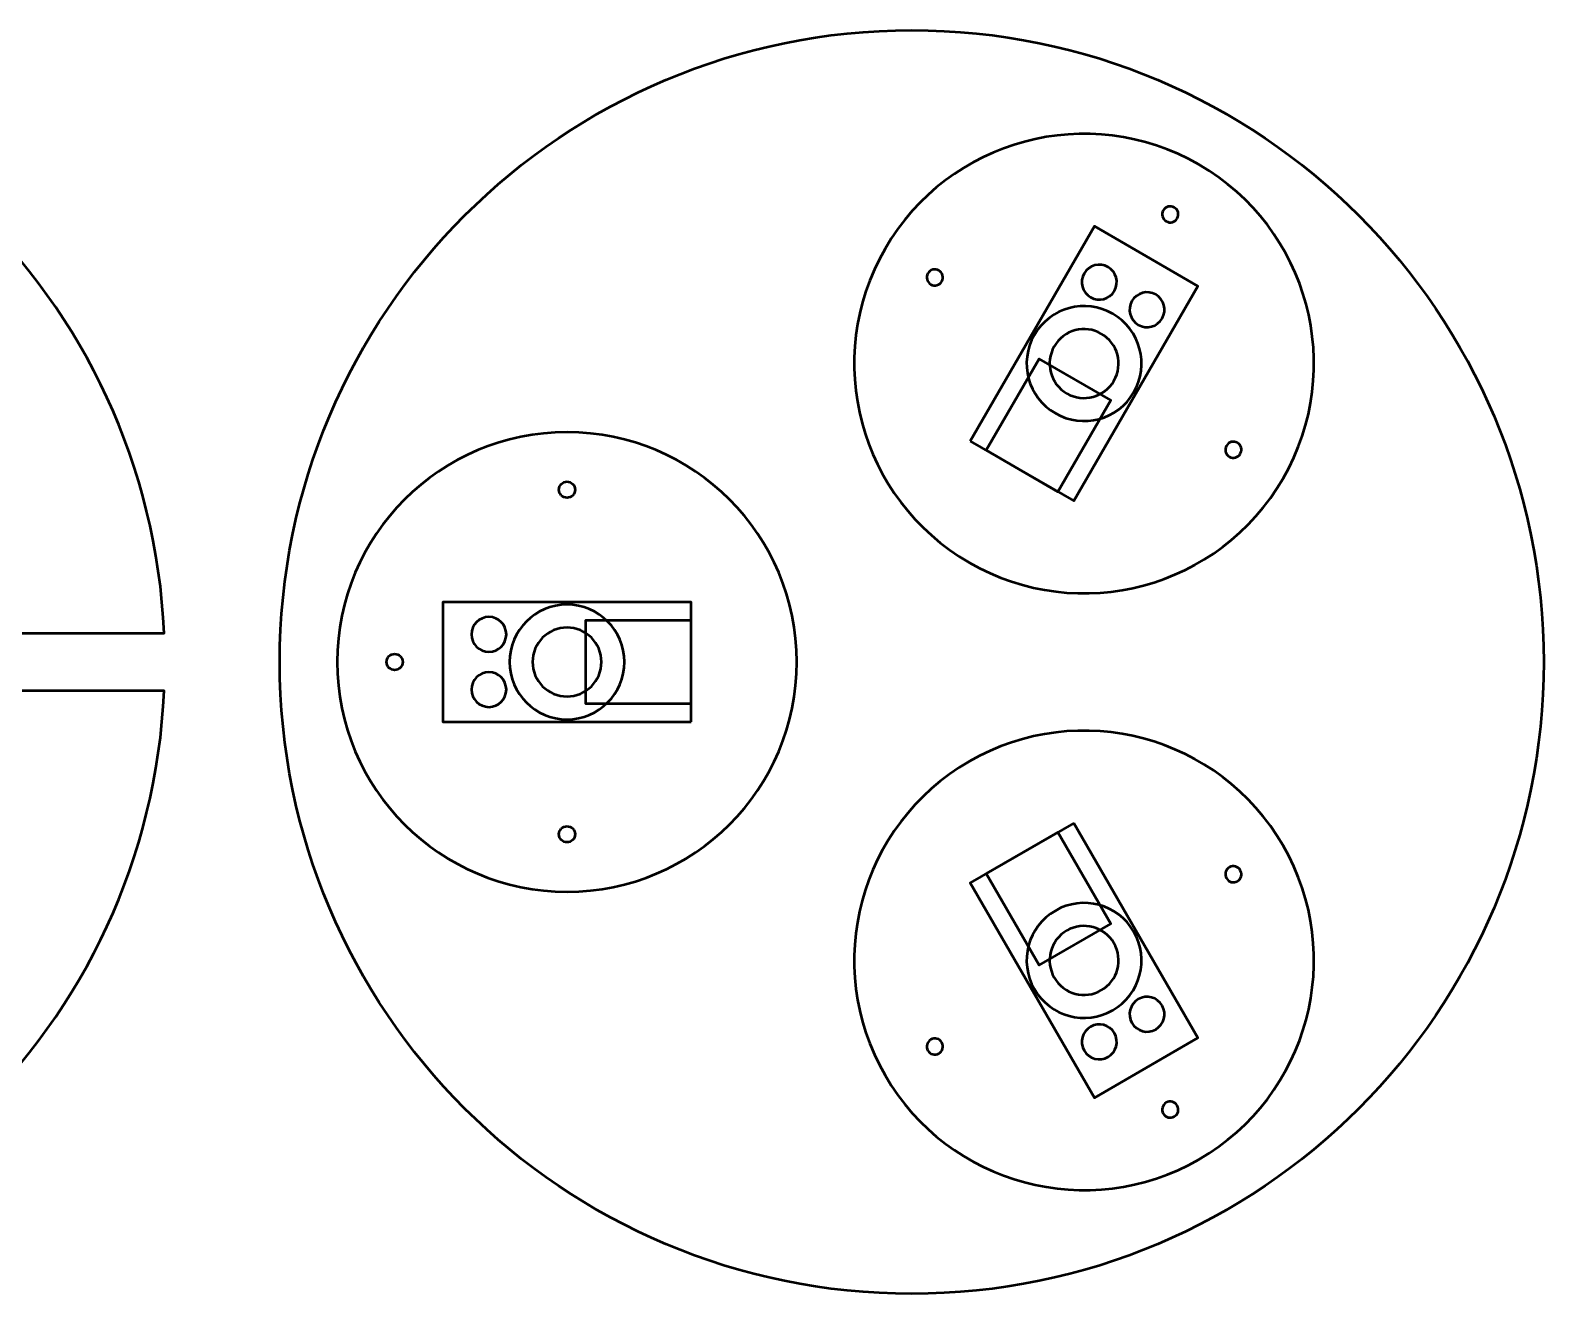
# Model space of a CAD drawing. Header units: centimetres. Extents: x -44 to 28.8, y -28.8 to 43.3.
# Drawn here: x -4.18 to 28.75, y -28.75 to -1.25 of the extents above; entities that cross this region are included whole.
import ezdxf

# ---------------------------------------------------------------- set-up
doc = ezdxf.new("R2010")
doc.units = ezdxf.units.CM
doc.header["$MEASUREMENT"] = 0
doc.layers.add('Layer 1', color=7, linetype='Continuous')

msp = doc.modelspace()

# ---------------------------------------------------------------- linework, layer by layer
at = {"layer": 'Layer 1', "lineweight": 53}
for centre, major_axis in [((15.00017, -15.00017), (0, 13.75016)), ((7.5, -11.25), (0, 0.175)), ((3.75, -15), (0, 0.175)), ((7.5, -18.75), (0, 0.175))]:
    msp.add_ellipse(centre, major_axis=major_axis, ratio=1, dxfattribs=at)
for points, knots in [([(-15, -1.25001), (-7.61545, -1.25001), (-1.59159, -7.07111), (-1.26476, -14.375), (-1.26476, -14.375), (-1.26476, -14.375), (-13.19578, -14.375), (-13.19578, -14.375), (-13.19578, -14.375), (-13.19578, -14.375), (-10.16747, -9.12981), (-10.16747, -9.12981), (-10.16747, -9.12981), (-9.82228, -8.53193), (-10.02712, -7.76746), (-10.625, -7.42228), (-10.625, -7.42228), (-11.22288, -7.07709), (-11.98735, -7.28193), (-12.33253, -7.87981), (-12.33253, -7.87981), (-12.33253, -7.87981), (-15.72169, -13.75), (-15.72169, -13.75), (-15.72169, -13.75), (-15.72169, -13.75), (-22.5, -13.75), (-22.5, -13.75), (-22.5, -13.75), (-23.19037, -13.75), (-23.75, -14.30963), (-23.75, -15), (-23.75, -15), (-23.75, -15.69037), (-23.19037, -16.25), (-22.5, -16.25), (-22.5, -16.25), (-22.5, -16.25), (-15.72169, -16.25), (-15.72169, -16.25), (-15.72169, -16.25), (-15.72169, -16.25), (-12.33253, -22.12019), (-12.33253, -22.12019), (-12.33253, -22.12019), (-11.98735, -22.71807), (-11.22288, -22.92291), (-10.625, -22.57772), (-10.625, -22.57772), (-10.02712, -22.23254), (-9.82228, -21.46807), (-10.16747, -20.87019), (-10.16747, -20.87019), (-10.16747, -20.87019), (-13.19578, -15.625), (-13.19578, -15.625), (-13.19578, -15.625), (-13.19578, -15.625), (-1.26476, -15.625), (-1.26476, -15.625), (-1.26476, -15.625), (-1.59159, -22.92889), (-7.61545, -28.75), (-15, -28.75), (-15, -28.75), (-22.59408, -28.75), (-28.75, -22.59408), (-28.75, -15), (-28.75, -15), (-28.75, -7.40592), (-22.59408, -1.25001), (-15, -1.25001)], [0, 0, 0, 0, 0.05263158, 0.05263158, 0.05263158, 0.05263158, 0.10526316, 0.10526316, 0.10526316, 0.10526316, 0.15789474, 0.15789474, 0.15789474, 0.15789474, 0.21052632, 0.21052632, 0.21052632, 0.21052632, 0.26315789, 0.26315789, 0.26315789, 0.26315789, 0.31578947, 0.31578947, 0.31578947, 0.31578947, 0.36842105, 0.36842105, 0.36842105, 0.36842105, 0.42105263, 0.42105263, 0.42105263, 0.42105263, 0.47368421, 0.47368421, 0.47368421, 0.47368421, 0.52631579, 0.52631579, 0.52631579, 0.52631579, 0.57894737, 0.57894737, 0.57894737, 0.57894737, 0.63157895, 0.63157895, 0.63157895, 0.63157895, 0.68421053, 0.68421053, 0.68421053, 0.68421053, 0.73684211, 0.73684211, 0.73684211, 0.73684211, 0.78947368, 0.78947368, 0.78947368, 0.78947368, 0.84210526, 0.84210526, 0.84210526, 0.84210526, 0.89473684, 0.89473684, 0.89473684, 0.89473684, 1, 1, 1, 1]), ([(20.77655, -5.34471), (20.72823, -5.42842), (20.6212, -5.45709), (20.5375, -5.40877), (20.5375, -5.40877), (20.4538, -5.36044), (20.42512, -5.25342), (20.47345, -5.16971), (20.47345, -5.16971), (20.52177, -5.08601), (20.6288, -5.05733), (20.7125, -5.10566), (20.7125, -5.10566), (20.7962, -5.15399), (20.82488, -5.26101), (20.77655, -5.34471)], [0, 0, 0, 0, 0.2, 0.2, 0.2, 0.2, 0.4, 0.4, 0.4, 0.4, 0.6, 0.6, 0.6, 0.6, 1, 1, 1, 1]), ([(15.65396, -6.71731), (15.60563, -6.80101), (15.49861, -6.82969), (15.4149, -6.78136), (15.4149, -6.78136), (15.3312, -6.73304), (15.30252, -6.62601), (15.35085, -6.54231), (15.35085, -6.54231), (15.39918, -6.45861), (15.5062, -6.42993), (15.5899, -6.47826), (15.5899, -6.47826), (15.67361, -6.52658), (15.70229, -6.63361), (15.65396, -6.71731)], [0, 0, 0, 0, 0.2, 0.2, 0.2, 0.2, 0.4, 0.4, 0.4, 0.4, 0.6, 0.6, 0.6, 0.6, 1, 1, 1, 1]), ([(18.7513, -6.54257), (18.85623, -6.36082), (19.08864, -6.29854), (19.27038, -6.40348), (19.27038, -6.40348), (19.45213, -6.50841), (19.51441, -6.74082), (19.40947, -6.92257), (19.40947, -6.92257), (19.30454, -7.10432), (19.07213, -7.16659), (18.89038, -7.06166), (18.89038, -7.06166), (18.70864, -6.95672), (18.64636, -6.72432), (18.7513, -6.54257)], [0, 0, 0, 0, 0.2, 0.2, 0.2, 0.2, 0.4, 0.4, 0.4, 0.4, 0.6, 0.6, 0.6, 0.6, 1, 1, 1, 1]), ([(19.79053, -7.14257), (19.89546, -6.96082), (20.12787, -6.89854), (20.30962, -7.00348), (20.30962, -7.00348), (20.49136, -7.10841), (20.55364, -7.34082), (20.4487, -7.52257), (20.4487, -7.52257), (20.34377, -7.70432), (20.11136, -7.76659), (19.92962, -7.66166), (19.92962, -7.66166), (19.74787, -7.55672), (19.68559, -7.32432), (19.79053, -7.14257)], [0, 0, 0, 0, 0.2, 0.2, 0.2, 0.2, 0.4, 0.4, 0.4, 0.4, 0.6, 0.6, 0.6, 0.6, 1, 1, 1, 1]), ([(17.66747, -7.87981), (18.01265, -7.28193), (18.77712, -7.07709), (19.375, -7.42228), (19.375, -7.42228), (19.97288, -7.76746), (20.17772, -8.53193), (19.83253, -9.12981), (19.83253, -9.12981), (19.48735, -9.72769), (18.72288, -9.93253), (18.125, -9.58734), (18.125, -9.58734), (17.52712, -9.24216), (17.32228, -8.47769), (17.66747, -7.87981)], [0, 0, 0, 0, 0.2, 0.2, 0.2, 0.2, 0.4, 0.4, 0.4, 0.4, 0.6, 0.6, 0.6, 0.6, 1, 1, 1, 1]), ([(22.14915, -10.46731), (22.10082, -10.55101), (21.9938, -10.57969), (21.9101, -10.53136), (21.9101, -10.53136), (21.82639, -10.48304), (21.79771, -10.37601), (21.84604, -10.29231), (21.84604, -10.29231), (21.89437, -10.20861), (22.00139, -10.17993), (22.0851, -10.22826), (22.0851, -10.22826), (22.1688, -10.27658), (22.19748, -10.38361), (22.14915, -10.46731)], [0, 0, 0, 0, 0.2, 0.2, 0.2, 0.2, 0.4, 0.4, 0.4, 0.4, 0.6, 0.6, 0.6, 0.6, 1, 1, 1, 1]), ([(7.5, -16.25), (6.80963, -16.25), (6.25, -15.69037), (6.25, -15), (6.25, -15), (6.25, -14.30963), (6.80963, -13.75), (7.5, -13.75), (7.5, -13.75), (8.19037, -13.75), (8.75, -14.30963), (8.75, -15), (8.75, -15), (8.75, -15.69037), (8.19037, -16.25), (7.5, -16.25)], [0, 0, 0, 0, 0.2, 0.2, 0.2, 0.2, 0.4, 0.4, 0.4, 0.4, 0.6, 0.6, 0.6, 0.6, 1, 1, 1, 1]), ([(5.8, -14.78), (5.59013, -14.78), (5.42, -14.60987), (5.42, -14.4), (5.42, -14.4), (5.42, -14.19013), (5.59013, -14.02), (5.8, -14.02), (5.8, -14.02), (6.00987, -14.02), (6.18, -14.19013), (6.18, -14.4), (6.18, -14.4), (6.18, -14.60987), (6.00987, -14.78), (5.8, -14.78)], [0, 0, 0, 0, 0.2, 0.2, 0.2, 0.2, 0.4, 0.4, 0.4, 0.4, 0.6, 0.6, 0.6, 0.6, 1, 1, 1, 1]), ([(5.8, -15.98), (5.59013, -15.98), (5.42, -15.80987), (5.42, -15.6), (5.42, -15.6), (5.42, -15.39013), (5.59013, -15.22), (5.8, -15.22), (5.8, -15.22), (6.00987, -15.22), (6.18, -15.39013), (6.18, -15.6), (6.18, -15.6), (6.18, -15.80987), (6.00987, -15.98), (5.8, -15.98)], [0, 0, 0, 0, 0.2, 0.2, 0.2, 0.2, 0.4, 0.4, 0.4, 0.4, 0.6, 0.6, 0.6, 0.6, 1, 1, 1, 1]), ([(21.84604, -19.70769), (21.79771, -19.62399), (21.82639, -19.51696), (21.9101, -19.46864), (21.9101, -19.46864), (21.9938, -19.42031), (22.10082, -19.44899), (22.14915, -19.53269), (22.14915, -19.53269), (22.19748, -19.61639), (22.1688, -19.72342), (22.0851, -19.77174), (22.0851, -19.77174), (22.00139, -19.82007), (21.89437, -19.79139), (21.84604, -19.70769)], [0, 0, 0, 0, 0.2, 0.2, 0.2, 0.2, 0.4, 0.4, 0.4, 0.4, 0.6, 0.6, 0.6, 0.6, 1, 1, 1, 1]), ([(19.83253, -20.87019), (20.17772, -21.46807), (19.97288, -22.23254), (19.375, -22.57772), (19.375, -22.57772), (18.77712, -22.92291), (18.01265, -22.71807), (17.66747, -22.12019), (17.66747, -22.12019), (17.32228, -21.52231), (17.52712, -20.75784), (18.125, -20.41266), (18.125, -20.41266), (18.72288, -20.06747), (19.48735, -20.27231), (19.83253, -20.87019)], [0, 0, 0, 0, 0.2, 0.2, 0.2, 0.2, 0.4, 0.4, 0.4, 0.4, 0.6, 0.6, 0.6, 0.6, 1, 1, 1, 1]), ([(20.4487, -22.47743), (20.55364, -22.65918), (20.49136, -22.89159), (20.30962, -22.99652), (20.30962, -22.99652), (20.12787, -23.10146), (19.89546, -23.03918), (19.79053, -22.85743), (19.79053, -22.85743), (19.68559, -22.67568), (19.74787, -22.44328), (19.92962, -22.33834), (19.92962, -22.33834), (20.11136, -22.23341), (20.34377, -22.29568), (20.4487, -22.47743)], [0, 0, 0, 0, 0.2, 0.2, 0.2, 0.2, 0.4, 0.4, 0.4, 0.4, 0.6, 0.6, 0.6, 0.6, 1, 1, 1, 1]), ([(19.40947, -23.07743), (19.51441, -23.25918), (19.45213, -23.49159), (19.27038, -23.59652), (19.27038, -23.59652), (19.08864, -23.70146), (18.85623, -23.63918), (18.7513, -23.45743), (18.7513, -23.45743), (18.64636, -23.27568), (18.70864, -23.04328), (18.89038, -22.93834), (18.89038, -22.93834), (19.07213, -22.83341), (19.30454, -22.89568), (19.40947, -23.07743)], [0, 0, 0, 0, 0.2, 0.2, 0.2, 0.2, 0.4, 0.4, 0.4, 0.4, 0.6, 0.6, 0.6, 0.6, 1, 1, 1, 1]), ([(15.35085, -23.45769), (15.30252, -23.37399), (15.3312, -23.26696), (15.4149, -23.21864), (15.4149, -23.21864), (15.49861, -23.17031), (15.60563, -23.19899), (15.65396, -23.28269), (15.65396, -23.28269), (15.70229, -23.36639), (15.67361, -23.47342), (15.5899, -23.52174), (15.5899, -23.52174), (15.5062, -23.57007), (15.39918, -23.54139), (15.35085, -23.45769)], [0, 0, 0, 0, 0.2, 0.2, 0.2, 0.2, 0.4, 0.4, 0.4, 0.4, 0.6, 0.6, 0.6, 0.6, 1, 1, 1, 1]), ([(20.47345, -24.83029), (20.42512, -24.74658), (20.4538, -24.63956), (20.5375, -24.59123), (20.5375, -24.59123), (20.6212, -24.54291), (20.72823, -24.57158), (20.77655, -24.65529), (20.77655, -24.65529), (20.82488, -24.73899), (20.7962, -24.84601), (20.7125, -24.89434), (20.7125, -24.89434), (20.6288, -24.94267), (20.52177, -24.91399), (20.47345, -24.83029)], [0, 0, 0, 0, 0.2, 0.2, 0.2, 0.2, 0.4, 0.4, 0.4, 0.4, 0.6, 0.6, 0.6, 0.6, 1, 1, 1, 1])]:
    msp.add_open_spline(points, degree=3, knots=knots, dxfattribs=at)
at = {"layer": 'Layer 1', "color": 4, "lineweight": 53}
for points in [[(23.08013, -11.00481), (21.69941, -13.39627), (18.64147, -14.21565), (16.25, -12.83494), (16.25, -12.83494), (13.85853, -11.45422), (13.03916, -8.39627), (14.41987, -6.00481), (14.41987, -6.00481), (15.80059, -3.61334), (18.85853, -2.79397), (21.25, -4.17468), (21.25, -4.17468), (23.64147, -5.5554), (24.46084, -8.61334), (23.08013, -11.00481)], [(16.27417, -10.19308), (16.27417, -10.19308), (18.97417, -5.51654), (18.97417, -5.51654), (18.97417, -5.51654), (18.97417, -5.51654), (21.22584, -6.81654), (21.22584, -6.81654), (21.22584, -6.81654), (21.22584, -6.81654), (18.52584, -11.49308), (18.52584, -11.49308), (18.52584, -11.49308), (18.52584, -11.49308), (16.27417, -10.19308), (16.27417, -10.19308)], [(18.7513, -6.54257), (18.85623, -6.36082), (19.08864, -6.29854), (19.27038, -6.40348), (19.27038, -6.40348), (19.45213, -6.50841), (19.51441, -6.74082), (19.40947, -6.92257), (19.40947, -6.92257), (19.30454, -7.10432), (19.07213, -7.16659), (18.89038, -7.06166), (18.89038, -7.06166), (18.70864, -6.95672), (18.64636, -6.72432), (18.7513, -6.54257)], [(19.79053, -7.14257), (19.89546, -6.96082), (20.12787, -6.89854), (20.30962, -7.00348), (20.30962, -7.00348), (20.49136, -7.10841), (20.55364, -7.34082), (20.4487, -7.52257), (20.4487, -7.52257), (20.34377, -7.70432), (20.11136, -7.76659), (19.92962, -7.66166), (19.92962, -7.66166), (19.74787, -7.55672), (19.68559, -7.32432), (19.79053, -7.14257)], [(18.10048, -8.12981), (18.30759, -7.77108), (18.76627, -7.64818), (19.125, -7.85529), (19.125, -7.85529), (19.48373, -8.0624), (19.60663, -8.52108), (19.39952, -8.87981), (19.39952, -8.87981), (19.19241, -9.23854), (18.73373, -9.36144), (18.375, -9.15433), (18.375, -9.15433), (18.01627, -8.94722), (17.89337, -8.48854), (18.10048, -8.12981)], [(16.62058, -10.39308), (16.62058, -10.39308), (17.77058, -8.40122), (17.77058, -8.40122), (17.77058, -8.40122), (17.77058, -8.40122), (19.32943, -9.30122), (19.32943, -9.30122), (19.32943, -9.30122), (19.32943, -9.30122), (18.17943, -11.29308), (18.17943, -11.29308), (18.17943, -11.29308), (18.17943, -11.29308), (16.62058, -10.39308), (16.62058, -10.39308)], [(7.5, -10), (10.26143, -10), (12.5, -12.23857), (12.5, -15), (12.5, -15), (12.5, -17.76143), (10.26143, -20), (7.5, -20), (7.5, -20), (4.73857, -20), (2.5, -17.76143), (2.5, -15), (2.5, -15), (2.5, -12.23857), (4.73857, -10), (7.5, -10)], [(10.2, -16.3), (10.2, -16.3), (4.8, -16.3), (4.8, -16.3), (4.8, -16.3), (4.8, -16.3), (4.8, -13.7), (4.8, -13.7), (4.8, -13.7), (4.8, -13.7), (10.2, -13.7), (10.2, -13.7), (10.2, -13.7), (10.2, -13.7), (10.2, -16.3), (10.2, -16.3)], [(5.8, -14.78), (5.59013, -14.78), (5.42, -14.60987), (5.42, -14.4), (5.42, -14.4), (5.42, -14.19013), (5.59013, -14.02), (5.8, -14.02), (5.8, -14.02), (6.00987, -14.02), (6.18, -14.19013), (6.18, -14.4), (6.18, -14.4), (6.18, -14.60987), (6.00987, -14.78), (5.8, -14.78)], [(10.2, -15.9), (10.2, -15.9), (7.9, -15.9), (7.9, -15.9), (7.9, -15.9), (7.9, -15.9), (7.9, -14.1), (7.9, -14.1), (7.9, -14.1), (7.9, -14.1), (10.2, -14.1), (10.2, -14.1), (10.2, -14.1), (10.2, -14.1), (10.2, -15.9), (10.2, -15.9)], [(7.5, -15.75), (7.08578, -15.75), (6.75, -15.41422), (6.75, -15), (6.75, -15), (6.75, -14.58578), (7.08578, -14.25), (7.5, -14.25), (7.5, -14.25), (7.91422, -14.25), (8.25, -14.58578), (8.25, -15), (8.25, -15), (8.25, -15.41422), (7.91422, -15.75), (7.5, -15.75)], [(5.8, -15.98), (5.59013, -15.98), (5.42, -15.80987), (5.42, -15.6), (5.42, -15.6), (5.42, -15.39013), (5.59013, -15.22), (5.8, -15.22), (5.8, -15.22), (6.00987, -15.22), (6.18, -15.39013), (6.18, -15.6), (6.18, -15.6), (6.18, -15.80987), (6.00987, -15.98), (5.8, -15.98)], [(14.41987, -23.99519), (13.03916, -21.60373), (13.85853, -18.54578), (16.25, -17.16506), (16.25, -17.16506), (18.64147, -15.78435), (21.69941, -16.60373), (23.08013, -18.99519), (23.08013, -18.99519), (24.46084, -21.38666), (23.64147, -24.4446), (21.25, -25.82532), (21.25, -25.82532), (18.85853, -27.20603), (15.80059, -26.38666), (14.41987, -23.99519)], [(18.52583, -18.50693), (18.52583, -18.50693), (21.22583, -23.18346), (21.22583, -23.18346), (21.22583, -23.18346), (21.22583, -23.18346), (18.97417, -24.48346), (18.97417, -24.48346), (18.97417, -24.48346), (18.97417, -24.48346), (16.27417, -19.80693), (16.27417, -19.80693), (16.27417, -19.80693), (16.27417, -19.80693), (18.52583, -18.50693), (18.52583, -18.50693)], [(18.17942, -18.70692), (18.17942, -18.70692), (19.32942, -20.69878), (19.32942, -20.69878), (19.32942, -20.69878), (19.32942, -20.69878), (17.77058, -21.59878), (17.77058, -21.59878), (17.77058, -21.59878), (17.77058, -21.59878), (16.62058, -19.60692), (16.62058, -19.60692), (16.62058, -19.60692), (16.62058, -19.60692), (18.17942, -18.70692), (18.17942, -18.70692)], [(19.39952, -21.12019), (19.60663, -21.47892), (19.48373, -21.9376), (19.125, -22.14471), (19.125, -22.14471), (18.76627, -22.35182), (18.30759, -22.22892), (18.10048, -21.87019), (18.10048, -21.87019), (17.89337, -21.51146), (18.01627, -21.05278), (18.375, -20.84567), (18.375, -20.84567), (18.73373, -20.63856), (19.19241, -20.76146), (19.39952, -21.12019)], [(20.4487, -22.47743), (20.55364, -22.65918), (20.49136, -22.89159), (20.30962, -22.99652), (20.30962, -22.99652), (20.12787, -23.10146), (19.89546, -23.03918), (19.79053, -22.85743), (19.79053, -22.85743), (19.68559, -22.67568), (19.74787, -22.44328), (19.92962, -22.33834), (19.92962, -22.33834), (20.11136, -22.23341), (20.34377, -22.29568), (20.4487, -22.47743)], [(19.40947, -23.07743), (19.51441, -23.25918), (19.45213, -23.49159), (19.27038, -23.59652), (19.27038, -23.59652), (19.08864, -23.70146), (18.85623, -23.63918), (18.7513, -23.45743), (18.7513, -23.45743), (18.64636, -23.27568), (18.70864, -23.04328), (18.89038, -22.93834), (18.89038, -22.93834), (19.07213, -22.83341), (19.30454, -22.89568), (19.40947, -23.07743)]]:
    msp.add_open_spline(points, degree=3, knots=[0, 0, 0, 0, 0.2, 0.2, 0.2, 0.2, 0.4, 0.4, 0.4, 0.4, 0.6, 0.6, 0.6, 0.6, 1, 1, 1, 1], dxfattribs=at)

doc.saveas('drawing.dxf')
